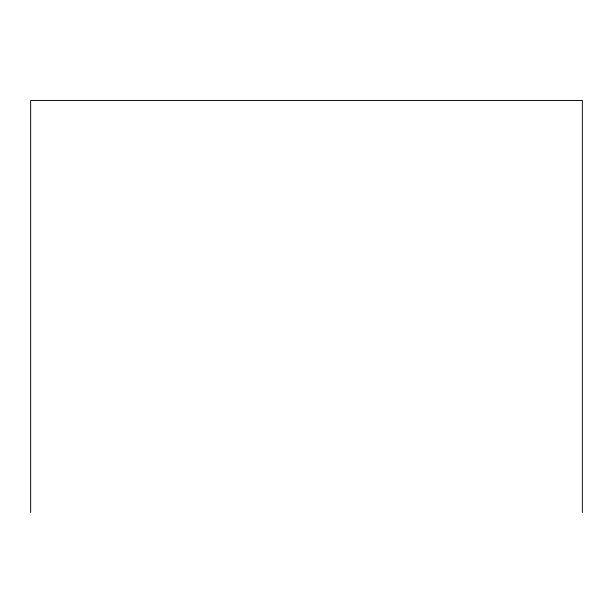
<?xml version="1.0" encoding="UTF-8"?>
<svg xmlns="http://www.w3.org/2000/svg" width="613" height="613" viewBox="0 0 613 613"><rect width="100%" height="100%" fill="white"/><g stroke="black" fill="none" stroke-linecap="round" stroke-linejoin="round"><path stroke-width="0.92" d="M582.35 512.545L582.35 100.455L30.65 100.455L30.65 512.545"/></g></svg>
